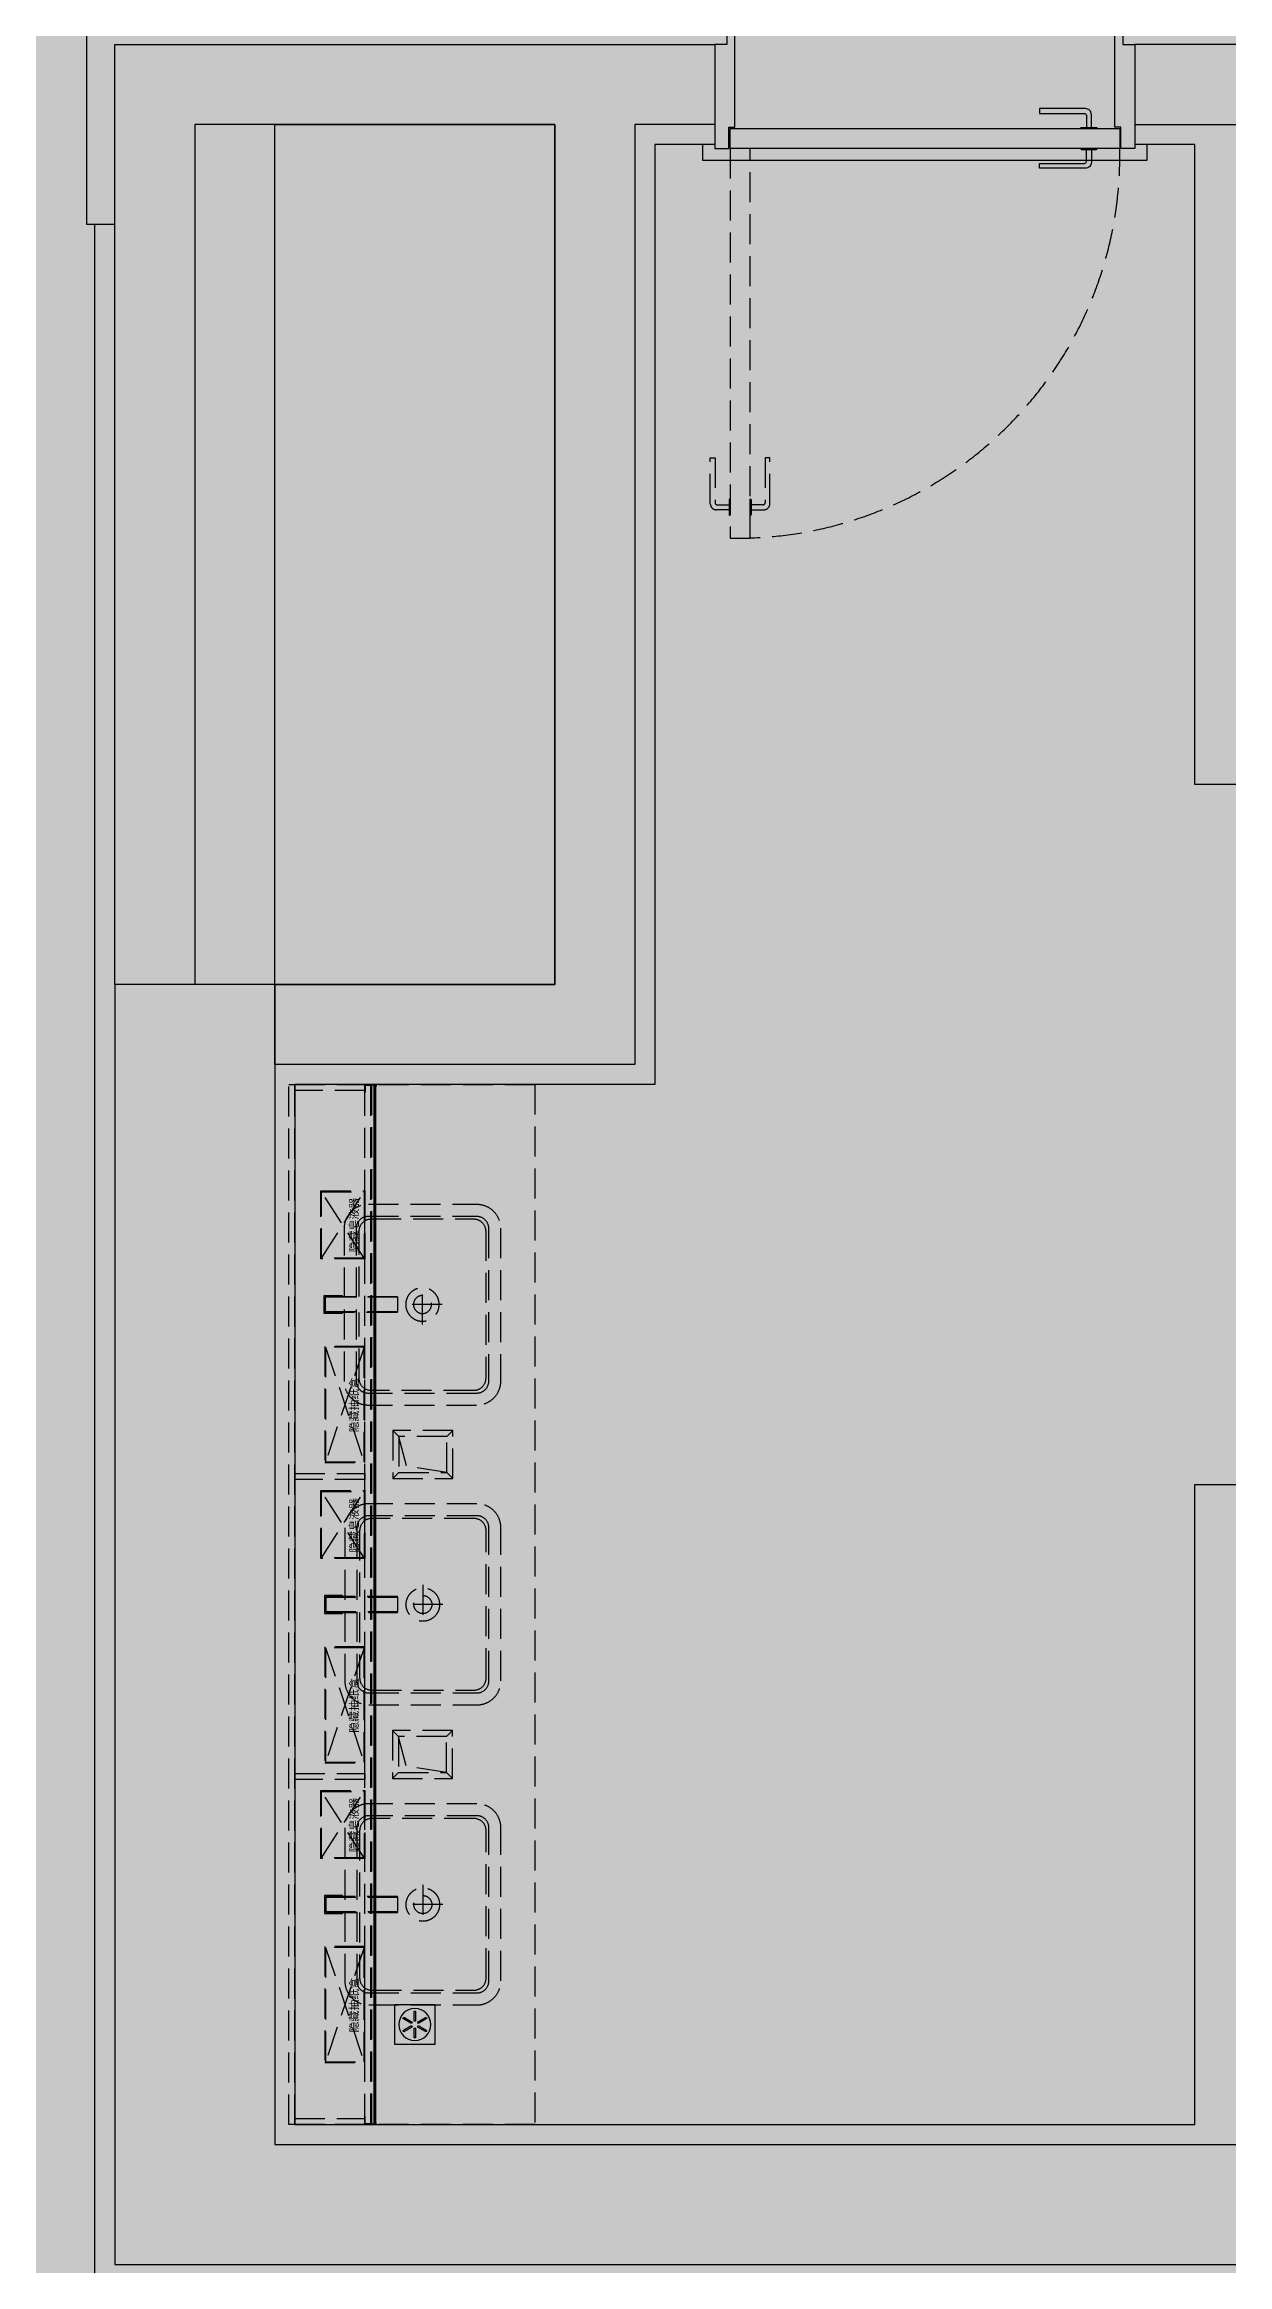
# Model space of a CAD drawing. Extents: x -284868 to 304789, y -137694 to 137894.
# Drawn here: x 134820 to 137778, y -88938 to -83388 of the extents above; entities that cross this region are included whole.
import ezdxf

# ---------------------------------------------------------------- set-up
doc = ezdxf.new("R2010")
doc.units = 0
doc.set_wipeout_variables(frame=1)
doc.linetypes.add('CENTER', pattern=[2, 1.25, -0.25, 0.25, -0.25])
doc.linetypes.add('DASH', pattern=[0.35, 0.25, -0.1])
doc.layers.get('0').update_dxf_attribs({"linetype": 'CONTINUOUS'})
for name, color, linetype in [('0-墙', 4, 'CONTINUOUS'), ('0-建筑柱体', 251, 'CONTINUOUS'), ('0-非设计区域', 251, 'CONTINUOUS'), ('1P-WFF-墙面完成面', 200, 'CONTINUOUS'), ('F-地漏', 8, 'CONTINUOUS'), ('P-完成面', 42, 'CONTINUOUS'), ('P-平面家具', 3, 'CONTINUOUS'), ('P-门扇', 6, 'CONTINUOUS')]:
    doc.layers.add(name, color=color, linetype=linetype)
doc.styles.add('微软雅黑', font='')
doc.styles.get('微软雅黑').set_extended_font_data('Microsoft YaHei')

# ---------------------------------------------------------------- blocks, each defined once
blk = doc.blocks.new('sgASGHHHH')
for points in [[(-109045.8, -904074), (-109045.8, -907274), (-108645.8, -906974), (-108645.8, -904074)], [(-108645.8, -906974), (-109045.8, -907274), (-102645.8, -907274), (-102995.8, -906974)]]:
    blk.add_hatch(color=256).paths.add_polyline_path(points)
at = {"color": 4}
for p, q in [((-109045.8, -904074), (-109045.8, -907274)), ((-108645.8, -904074), (-109045.8, -904074)), ((-108645.8, -904074), (-108645.8, -906974)), ((-108645.8, -906974), (-102995.8, -906974)), ((-109045.8, -907274), (-102645.8, -907274))]:
    blk.add_line(p, q, dxfattribs=at)
blk = doc.blocks.new('执手1')
at = {"layer": 'P-门扇', "color": 251}
blk.add_lwpolyline([(49.5, 123.8), (37.5, 123.8), (37.5, 11.2, -0.414214), (32.5, 6.2), (2.5, 6.2), (2.5, -6.2), (34.5, -6.2, 0.414214), (49.5, 8.8), (49.5, 123.8)], format="xyb", dxfattribs=at)
blk.add_lwpolyline([(0, 20), (1, 20, -0.414214), (2.5, 18.5), (2.5, -18.5, -0.414214), (1, -20), (0, -20)], format="xyb", close=True, dxfattribs=at)
blk = doc.blocks.new('A$Caa840995')
at = {"layer": 'P-门扇'}
blk.add_lwpolyline([(3, -53), (3, -3), (977, -3), (977, -53)], close=True, dxfattribs=at)
at = {"layer": 'P-门扇', "color": 251, "linetype": 'DASH', "ltscale": 300}
blk.add_lwpolyline([(3, -1027), (30, -1027), (30, -1027), (53, -1027), (53, -53), (30, -53), (30, -53), (3, -53)], close=True, dxfattribs=at)
for points in [[(-46.5, -826.2), (-34.5, -826.2), (-34.5, -938.8, 0.414214), (-29.5, -943.8), (0.5, -943.8), (0.5, -956.2), (-31.5, -956.2, -0.414214), (-46.5, -941.2), (-46.5, -826.2)], [(102.5, -826.2), (90.5, -826.2), (90.5, -938.8, -0.414214), (85.5, -943.8), (55.5, -943.8), (55.5, -956.2), (87.5, -956.2, 0.414214), (102.5, -941.2), (102.5, -826.2)]]:
    blk.add_lwpolyline(points, format="xyb", dxfattribs=at)
for points in [[(3, -930), (2, -930, 0.414214), (0.5, -931.5), (0.5, -968.5, 0.414214), (2, -970), (3, -970)], [(53, -930), (54, -930, -0.414214), (55.5, -931.5), (55.5, -968.5, -0.414214), (54, -970), (53, -970)]]:
    blk.add_lwpolyline(points, format="xyb", close=True, dxfattribs=at)
blk.add_arc((21.5, -71.5), 955.7, 268.8908, 1.1092, dxfattribs=at)
at = {"layer": 'P-门扇', "color": 251, "linetype": 'DASH', "ltscale": 300, "rotation": 90.00000000000003}
blk.add_blockref('执手1', (900, -3), dxfattribs=at)
at = {"layer": 'P-门扇', "color": 251, "linetype": 'DASH', "ltscale": 300, "extrusion": (0, 0, -1), "zscale": -1, "rotation": 270}
blk.add_blockref('执手1', (-900, -53), dxfattribs=at)
blk = doc.blocks.new('A$C321B403F')
at = {"layer": 'P-平面家具', "linetype": 'DASH', "ltscale": 300}
for p, q in [((-18, -245.5), (-18, -65.5)), ((18, -245.5), (18, -65.5))]:
    blk.add_line(p, q, dxfattribs=at)
at = {"layer": 'P-平面家具', "color": 251, "linetype": 'DASH', "ltscale": 300}
for p, q in [((0, -357.6), (0, -258.4)), ((49.6, -308), (-49.6, -308))]:
    blk.add_line(p, q, dxfattribs=at)
at = {"layer": 'P-平面家具', "linetype": 'DASH', "ltscale": 300}
blk.add_lwpolyline([(20, -107.5), (22.5, -107.5), (22.5, -62.5), (-22.5, -62.5), (-22.5, -107.5), (-20, -107.5)], dxfattribs=at)
for points in [[(-18, -245.5), (18, -245.5, 0.414214), (20, -243.5), (20, -67.5, 0.414214), (18, -65.5), (-18, -65.5, 0.414214), (-20, -67.5), (-20, -243.5, 0.414214)], [(-190.9, -473), (192.1, -473, 0.414214), (222.1, -443), (222.1, -173, 0.414214), (192.1, -143), (-190.9, -143, 0.414214), (-220.9, -173), (-220.9, -443, 0.414214)]]:
    blk.add_lwpolyline(points, format="xyb", close=True, dxfattribs=at)
at = {"layer": 'P-平面家具', "color": 251, "linetype": 'DASH', "ltscale": 300}
blk.add_lwpolyline([(-190.9, -503), (192.1, -503, 0.414214), (252.1, -443), (252.1, -173, 0.414214), (192.1, -113), (-190.9, -113, 0.414214), (-250.9, -173), (-250.9, -443, 0.414214)], format="xyb", close=True, dxfattribs=at)
at = {"layer": 'P-平面家具', "linetype": 'DASH', "ltscale": 300}
blk.add_lwpolyline([(-20, -150), (-183.9, -150, 0.414214), (-213.9, -180), (-213.9, -436, 0.414214), (-183.9, -466), (185.1, -466, 0.414214), (215.1, -436), (215.1, -180, 0.414214), (185.1, -150), (20, -150)], format="xyb", dxfattribs=at)
at = {"layer": 'P-平面家具', "color": 251, "linetype": 'DASH', "ltscale": 300}
for radius in [41.8, 22.5]:
    blk.add_circle((0, -308), radius, dxfattribs=at)
blk = doc.blocks.new('A$C6B6E40B6')
at = {"color": 251, "linetype": 'DASH', "ltscale": 300}
blk.add_wipeout([(-60, 150), (60, 150), (60, 0), (-60, 0)], dxfattribs=at).dxf.layer = 'P-平面家具'
at = {"layer": 'P-平面家具', "color": 251, "linetype": 'DASH', "ltscale": 300}
for p, q in [((-45, 135), (-60, 150)), ((45, 135), (60, 150)), ((-45, 15), (-60, 0)), ((45, 15), (60, 0))]:
    blk.add_line(p, q, dxfattribs=at)
for points in [[(-60, 0), (60, 0), (60, 150), (-60, 150)], [(-45, 15), (45, 15), (45, 135), (-45, 135)]]:
    blk.add_lwpolyline(points, close=True, dxfattribs=at)
blk.add_lwpolyline([(-45, 15), (-28.4, 115.9), (45, 135)], dxfattribs=at)
blk = doc.blocks.new('皂液器')
at = {"layer": 'P-平面家具', "color": 251, "linetype": 'DASH', "ltscale": 300}
for p, q in [((83, -108), (-83, -2)), ((83, -2), (-83, -108))]:
    blk.add_line(p, q, dxfattribs=at)
for points in [[(-85, -110), (-85, 0), (85, 0), (85, -110)], [(-83, -108), (-83, -2), (83, -2), (83, -108)]]:
    blk.add_lwpolyline(points, close=True, dxfattribs=at)
blk = doc.blocks.new('手纸箱')
at = {"layer": 'P-平面家具', "color": 251, "linetype": 'DASH', "ltscale": 300}
for p, q in [((143, -98), (-143, -2)), ((143, -2), (-143, -98))]:
    blk.add_line(p, q, dxfattribs=at)
for points in [[(-145, -100), (-145, 0), (145, 0), (145, -100)], [(-143, -98), (-143, -2), (143, -2), (143, -98)]]:
    blk.add_lwpolyline(points, close=True, dxfattribs=at)
blk = doc.blocks.new('A$C10B6540A')
at = {"layer": 'P-平面家具', "color": 251, "linetype": 'DASH', "ltscale": 300}
blk.add_line((13.5, 15), (13.5, 15), dxfattribs=at)
for points in [[(2600, 15), (2600, 0), (0, 0), (0, 15)], [(862.5, 0), (877.5, 0), (877.5, -175), (862.5, -175)], [(1612.5, 0), (1627.5, 0), (1627.5, -175), (1612.5, -175)], [(2585, 0), (2600, 0), (2600, -175), (2585, -175)], [(0, 0), (15, 0), (15, -175), (0, -175)], [(2, -190), (2, -175), (2598, -175), (2598, -190)], [(2, -190), (2598, -190), (2598, -192), (2, -192)]]:
    blk.add_lwpolyline(points, close=True, dxfattribs=at)
for points in [[(20, -175), (0, -175), (0, -203), (5, -203), (5, -200), (3.8, -200), (3.8, -201.8), (1.2, -201.8), (1.2, -176.2), (20, -176.2), (20, -175)], [(3, -200), (2597, -200), (2598, -199), (2598, -192), (2, -192), (2, -199), (3, -200)], [(2580, -175), (2600, -175), (2600, -203), (2595, -203), (2595, -200), (2596.2, -200), (2596.2, -201.8), (2598.8, -201.8), (2598.8, -176.2), (2580, -176.2), (2580, -175)]]:
    blk.add_lwpolyline(points, dxfattribs=at)
at = {"layer": 'P-平面家具', "color": 251, "linetype": 'DASH', "ltscale": 300, "xscale": -1, "rotation": 180}
for p in [(300, -175), (1049.1, -175), (1800, -175)]:
    blk.add_blockref('手纸箱', p, dxfattribs=at)
at = {"layer": 'P-平面家具', "color": 251, "linetype": 'DASH', "ltscale": 300, "rotation": 180}
for p in [(750, -175), (1500, -175), (2249.1, -175)]:
    blk.add_blockref('皂液器', p, dxfattribs=at)
at = {"layer": 'P-平面家具', "color": 251, "linetype": 'DASH', "ltscale": 300, "style": '微软雅黑'}
for s, p in [('隐藏抽纸盒', (230.5, -158.2)), ('隐藏皂液器', (680.5, -158.2)), ('隐藏抽纸盒', (979.6, -158.2)), ('隐藏皂液器', (1429.6, -158.2)), ('隐藏抽纸盒', (1730.5, -158.2)), ('隐藏皂液器', (2180.5, -158.2))]:
    blk.add_text(s, height=20, dxfattribs=at).set_placement(p)
blk = doc.blocks.new('A$C3B184003')
blk.add_lwpolyline([(0, -100), (100, -100), (100, 0), (0, 0)], close=True)
at = {"color": 8}
for points in [[(42.7, -45.8), (42.7, -45.8, 0.414214), (41.9, -43), (23.7, -32.5, 0.414214), (21, -33.3), (21, -33.3, 0.414214), (21.7, -36), (39.9, -46.5, 0.414214)], [(42.7, -54.2), (42.7, -54.2, 0.414214), (39.9, -53.5), (21.7, -64, 0.414214), (21, -66.7), (21, -66.7, 0.414214), (23.7, -67.5), (41.9, -57, 0.414214)], [(50, -41.5), (50, -41.5, 0.414214), (52, -39.5), (52, -18.5, 0.414214), (50, -16.5), (50, -16.5, 0.414214), (48, -18.5), (48, -39.5, 0.414214)], [(57.3, -45.8), (57.3, -45.8, 0.414214), (60.1, -46.5), (78.3, -36, 0.414214), (79, -33.3), (79, -33.3, 0.414214), (76.3, -32.5), (58.1, -43, 0.414214)], [(57.3, -54.2), (57.3, -54.2, 0.414214), (58.1, -57), (76.3, -67.5, 0.414214), (79, -66.7), (79, -66.7, 0.414214), (78.3, -64), (60.1, -53.5, 0.414214)], [(50, -58.5), (50, -58.5, 0.414214), (48, -60.5), (48, -81.5, 0.414214), (50, -83.5), (50, -83.5, 0.414214), (52, -81.5), (52, -60.5, 0.414214)]]:
    blk.add_lwpolyline(points, format="xyb", close=True, dxfattribs=at)
blk.add_circle((50, -50), 40, dxfattribs=at)

msp = doc.modelspace()

# ---------------------------------------------------------------- linework, layer by layer
at = {"color": 2, "linetype": 'CENTER', "ltscale": 0.2, "const_width": 8}
msp.add_lwpolyline([(135646.5, -85988.5), (135646.5, -88588.5)], dxfattribs=at)
at = {"layer": '0-墙'}
for points in [[(138996.5, -83188.5), (138996.5, -83388.5), (137546.5, -83388.5), (137546.5, -83588.5), (141196.5, -83588.5), (141196.5, -85738.5), (141396.5, -85738.5), (141396.5, -82938.5)], [(134996.5, -85738.5), (134996.5, -83388.5), (136496.5, -83388.5), (136496.5, -83588.5), (136296.5, -83588.5), (136296.5, -85938.5), (135396.5, -85938.5), (135396.5, -85738.5), (136096.5, -85738.5), (136096.5, -83588.5), (135196.5, -83588.5), (135196.5, -85738.5), (134996.5, -85738.5)]]:
    msp.add_lwpolyline(points, dxfattribs=at)
at = {"layer": '0-墙', "color": 251}
msp.add_lwpolyline([(135396.5, -83588.5), (136096.5, -83588.5), (136096.5, -85738.5), (135396.5, -85738.5)], close=True, dxfattribs=at)
msp.add_solid([(135396.5, -85738.5), (135396.5, -83588.5), (135605.5, -83750.8), (136096.5, -83588.5)], dxfattribs=at)
at = {"layer": '1P-WFF-墙面完成面'}
msp.add_lwpolyline([(136496.5, -83588.5), (136496.5, -83648.5)], dxfattribs=at)
at = {"layer": 'P-完成面'}
for points in [[(134996.5, -83838.5), (134926.5, -83838.5), (134926.5, -83338.5), (136526.5, -83338.5)], [(136496.5, -83388.5), (136496.5, -83648.5), (136531.5, -83648.5), (136531.5, -83595.5), (136546.5, -83595.5), (136546.5, -83328.5), (136526.5, -83328.5), (136526.5, -83388.5), (136496.5, -83388.5)], [(137546.5, -83388.5), (137546.5, -83648.5), (137511.5, -83648.5), (137511.5, -83595.5), (137496.5, -83595.5), (137496.5, -83328.5), (137516.5, -83328.5), (137516.5, -83388.5), (137546.5, -83388.5)], [(136496.5, -83588.5), (136496.5, -83638.5), (136346.5, -83638.5), (136346.5, -85988.5), (135446.5, -85988.5), (135446.5, -88588.5), (137696.5, -88588.5), (137696.5, -86988.5), (137846.5, -86988.5), (137846.5, -88588.5), (140996.5, -88588.5), (140996.5, -83638.5), (137846.5, -83638.5), (137846.5, -85238.5), (137696.5, -85238.5), (137696.5, -83638.5), (137546.5, -83638.5)], [(134946.5, -89063.5), (134946.5, -83838.5)]]:
    msp.add_lwpolyline(points, dxfattribs=at)
at = {"layer": 'P-平面家具', "linetype": 'DASH', "ltscale": 300}
msp.add_lwpolyline([(135446.5, -88588.5), (135446.5, -85988.5), (136046.5, -85988.5), (136046.5, -88588.5)], close=True, dxfattribs=at)
at = {"layer": 'P-门扇'}
msp.add_lwpolyline([(137576.5, -83638.5), (137576.5, -83678.5), (136466.5, -83678.5), (136466.5, -83638.5)], dxfattribs=at)

# ---------------------------------------------------------------- block references
at = {"layer": '0-建筑柱体'}
msp.add_blockref('sgASGHHHH', (244042.3, 818335.5), dxfattribs=at)
at = {"layer": 'F-地漏', "linetype": 'ByBlock', "xscale": -1, "rotation": 180}
msp.add_blockref('A$C3B184003', (135696.5, -88388.5), dxfattribs=at)
at = {"layer": 'P-平面家具', "linetype": 'DASH', "ltscale": 300, "rotation": 90}
for name, p in [('A$C10B6540A', (135446.5, -88588.5)), ('A$C321B403F', (135458.5, -87288.5)), ('A$C321B403F', (135458.5, -88038.5))]:
    msp.add_blockref(name, p, dxfattribs=at)
at = {"layer": 'P-平面家具', "linetype": 'DASH', "ltscale": 300, "xscale": -1, "rotation": 90}
msp.add_blockref('A$C321B403F', (135457.5, -86538.5), dxfattribs=at)
at = {"layer": 'P-门扇'}
msp.add_blockref('A$Caa840995', (136531.5, -83595.5), dxfattribs=at)

# ---------------------------------------------------------------- next in the draw order: block references
at = {"rotation": 90}
for p in [(135841.5, -86913.5), (135840.5, -87663.5)]:
    msp.add_blockref('A$C6B6E40B6', p, dxfattribs=at)

# ---------------------------------------------------------------- next in the draw order: hatches: boundary and pattern name
at = {"layer": '0-非设计区域', "ltscale": 3}
h = msp.add_hatch(dxfattribs=at)
h.set_pattern_fill('ANGLE', color=256, scale=100)
h.set_pattern_definition([(0, (-290154.35, 278012.8), (0, 698.5), [508, -190.5]), (90, (-290154.35, 278012.8), (-698.5, 4e-14), [508, -190.5])])
h.paths.add_polyline_path([(135496.5, -67385.8), (135496.5, -75488.5), (133196.5, -75488.5), (133196.5, -94382), (134996.5, -94382), (134996.5, -95588.5), (144596.5, -95588.5), (144596.5, -99388.5), (141046.5, -99388.5), (141046.5, -99688.5), (134996.5, -99688.5), (134996.5, -103688.5), (143996.5, -103688.5), (143996.5, -106368.5), (149296.5, -106368.5), (149296.5, -117135.8), (150146.5, -117135.8), (150146.5, -118589), (161147, -118589), (161146.9, -65088), (150146.5, -65088), (150146.5, -67385.8), (148646.5, -67385.8), (148646.5, -65088.5), (136146.5, -65088.5), (136146.5, -67385.8)])

doc.saveas('drawing.dxf')
